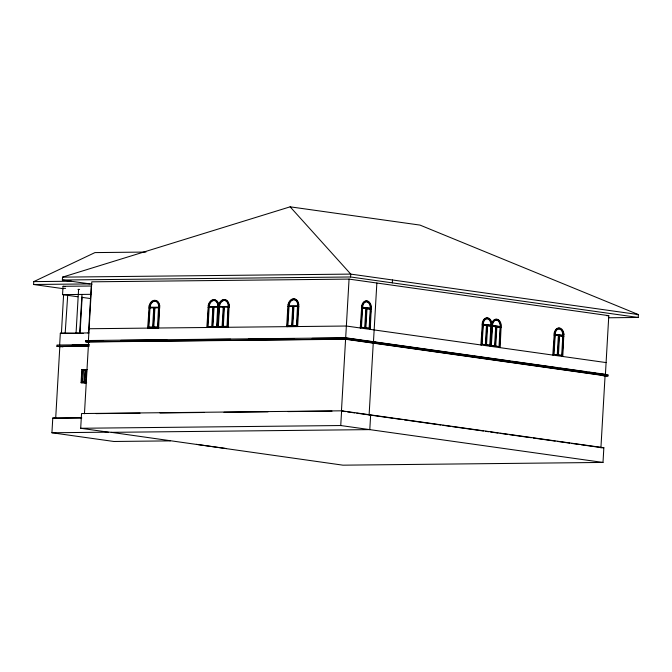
<?xml version="1.0" encoding="UTF-8"?>
<svg xmlns="http://www.w3.org/2000/svg" width="672" height="672" viewBox="0 0 672 672"><rect width="100%" height="100%" fill="white"/><g stroke="black" fill="none" stroke-linecap="round" stroke-linejoin="round"><path stroke-width="1.01" d="M63.412 288.7L33.6 284.5L33.768 281.618L94.945 252.596L145.95 252.059M170.318 440.882L113.896 441.479L51.929 432.76L52.777 418.043L81.236 417.749M60.354 346.752L56.91 346.273L56.986 345.038L89.376 344.694M92.022 284.189L62.362 280.014L62.53 277.133L290.136 206.825L420.008 225.095L638.4 314.58L638.232 317.461L608.891 317.772M59.64 345.198L60.329 333.22L89.015 332.926M77.868 296.78L62.555 294.63L63.034 286.306L91.249 286.012L88.544 332.926L87.923 332.959M81.816 417.95L55.692 418.228L59.833 346.45L62.95 346.886M63.596 294.655L61.412 333.329M67.721 294.907L65.159 333.598M75.583 333.228L76.062 333.052L78.582 289.397L79.598 289.422M79.624 333.43L81.942 294.941M80.044 333.404L82.135 297.083M85.579 369.55L84.823 382.687L85.932 382.847L81.077 382.729L81.833 369.592L87.41 369.533M82.387 370.39L81.715 381.914L85.974 382.04L86.638 370.507L82.387 370.39L85.193 370.524M82.295 380.864L82.412 378.84M82.824 382.074L83.488 370.541M108.352 432.163L80.69 428.274L81.539 413.557L341.594 410.819L603.851 447.728L603.002 462.437L342.938 465.175L109.889 432.146L51.929 432.76M89.082 342.266L85.68 341.788L85.747 340.553L345.803 337.814L608.059 374.716L607.984 375.95L604.842 375.984M85.655 377.244L85.764 375.32M84.454 413.742L88.595 341.964M148.243 328.112L147.689 328.037L149.243 305.458A6.905 5.09 -82 0 1 154.484 300.308A6.905 5.09 -82 0 1 159.13 305.357L159.23 307.818L148.865 307.927L149.999 307.994L148.882 327.298L153.182 327.256M148.336 327.222L149.73 305.634A6.208 4.578 -82 0 1 154.442 301.006A6.208 4.578 -82 0 1 158.617 305.542L157.534 327.13L148.336 327.222L148.882 327.298M152.628 327.18L153.737 307.877L154.291 307.952M153.796 327.247L154.904 307.944L154.35 307.868L153.241 327.172L157.231 327.214M153.695 300.636A6.905 5.09 -82 0 1 159.684 305.432L158.634 328.003L158.088 327.928L159.247 307.818M207.388 327.491L206.833 327.407L208.396 304.836A6.905 5.09 -82 0 1 213.629 299.687A6.905 5.09 -82 0 1 218.274 304.727L217.232 327.298M212.327 326.634L207.48 326.6L208.631 306.608L218.383 306.592M208.034 326.676L209.143 307.373L208.589 307.297M211.772 326.558L212.89 307.255L214.049 307.322L212.94 326.626L216.376 326.592M212.562 322.568L212.797 318.503M213.259 310.38L213.377 308.347M213.503 307.247L212.386 326.55L212.94 326.626M220.786 301.711A6.905 5.09 -82 0 1 229.169 304.702L228.127 327.272L227.573 327.188L228.614 304.618A6.905 5.09 -82 0 0 223.969 299.578A6.905 5.09 -82 0 0 218.728 304.727L217.174 327.298L217.787 327.382M223.28 326.516L224.389 307.213L223.835 307.138L222.667 326.525L217.82 326.491L219.223 304.903A6.208 4.578 -82 0 1 223.927 300.275A6.208 4.578 -82 0 1 228.11 304.802L227.018 326.399L227.573 326.474L222.726 326.441M218.072 322.35L218.19 320.342M218.711 311.296L218.887 308.28M218.375 326.567L219.484 307.264L218.375 307.196M223.222 307.146L222.113 326.449L222.667 326.525M293.177 308.524L293.294 306.491L292.74 306.415L291.631 325.718L292.177 325.794L287.33 325.76L296.537 325.66L297.62 304.072A6.208 4.578 -82 0 0 293.446 299.544A6.208 4.578 -82 0 0 288.733 304.172L287.246 326.651L286.692 326.567L287.851 306.466M287.885 325.836L289.002 306.533L288.448 306.457M292.53 319.696L292.706 316.646M292.79 325.786L293.908 306.482L293.353 306.407L292.244 325.71L297.091 325.744M297.209 323.711L297.436 319.645M297.906 311.514L298.141 307.457M297.083 326.458L298.133 303.887A6.905 5.09 -82 0 0 293.479 298.847A6.905 5.09 -82 0 0 288.246 303.996L287.86 306.466L298.796 306.432L297.637 326.542L286.692 326.567M345.542 411.608L341.443 411.037L345.584 339.259L87.058 341.981M362.141 340.318L345.668 338.008L349.062 279.107L91.795 281.82L88.402 340.712L103.043 340.561M603.002 462.437L340.746 425.536L341.594 410.819M607.984 375.95L345.736 339.049L345.803 337.814M638.232 317.461L350.582 276.982L350.75 274.1L290.136 206.825M370.7 306.692A6.905 4.637 89.4 0 0 366.542 300.972A6.905 4.637 89.4 0 0 361.788 305.441L360.251 327.978L360.864 327.978L362.401 305.432A6.905 4.637 89.4 0 1 367.156 300.964A6.905 4.637 89.4 0 1 371.314 306.692L370.247 329.297L369.634 329.297M362.603 307.255L361.452 327.247L369.751 328.415L370.86 306.802A6.208 4.166 89.4 0 0 367.114 301.661A6.208 4.166 89.4 0 0 362.838 305.676L362.603 307.255L370.902 308.423L364.064 307.558M370.868 309.112L366.383 308.574L366.996 308.566L365.879 327.869L364.711 327.802L365.828 308.498L362.922 308.087M365.795 318.73L365.971 315.689M365.324 327.793L366.442 308.49L365.828 308.498M369.751 328.415L369.138 328.423L370.255 309.12M369.751 327.289L369.978 323.266M370.448 315.227L370.675 311.203M111.275 432.34L369.793 429.618L370.642 414.91L369.113 414.926L373.246 343.148L374.783 343.132L374.85 341.897M376.858 283.021L373.456 341.914L448.014 352.405M392.33 282.862L392.498 279.972M488.351 318.352A6.905 4.637 89.4 0 0 482.42 322.417L480.883 344.954L481.496 344.954L483.034 322.409A6.905 4.637 89.4 0 1 487.788 317.94A6.905 4.637 89.4 0 1 491.946 323.669L490.879 346.273L490.123 346.256L490.241 344.249M482.084 344.224L483.47 322.652A6.208 4.166 89.4 0 1 487.746 318.637A6.208 4.166 89.4 0 1 491.484 323.778L490.384 345.391L481.471 344.232L490.384 345.391M485.344 344.778L486.461 325.475L482.588 324.929L483.202 324.92M487.628 325.542L486.511 344.845L485.898 344.854L487.074 325.466L486.461 325.475M489.77 345.4L490.888 326.096L487.981 325.685M490.644 337.21L490.871 333.186M490.787 337.226L490.904 335.219M490.736 346.248L492.265 323.711A6.905 4.637 89.4 0 1 497.02 319.242A6.905 4.637 89.4 0 1 501.186 324.962L500.111 347.567L499.498 347.575L500.724 325.08A6.208 4.166 89.4 0 0 496.978 319.939A6.208 4.166 89.4 0 0 492.71 323.954L491.324 345.526L499.624 346.693L495.13 346.156M495.692 326.768L496.306 326.768L495.197 346.072L494.584 346.072L495.692 326.768L491.82 326.222M495.743 346.147L496.86 326.844L496.247 326.852L500.732 327.39M499.01 346.693L500.119 327.398M560.263 328.474A6.905 4.637 89.4 0 0 554.333 332.539L552.796 355.076L553.409 355.068L554.946 332.531A6.905 4.637 89.4 0 1 559.692 328.062A6.905 4.637 89.4 0 1 563.858 333.782L562.792 356.387L562.178 356.395M562.296 355.513L553.997 354.346L555.383 332.774A6.208 4.166 89.4 0 1 559.658 328.759A6.208 4.166 89.4 0 1 563.396 333.9L562.296 355.513L557.81 354.976M559.532 335.664L558.424 354.967L557.256 354.892L558.365 335.588L554.492 335.051L555.106 335.042M557.869 354.892L558.978 335.588L558.365 335.588M561.683 355.513L562.792 336.218L559.894 335.807M562.64 348.356L562.867 344.333M602.465 447.535L600.928 447.552L605.069 375.774L344.198 339.066M349.062 279.107L608.798 315.664L605.405 374.556L598.156 373.54M482.622 324.24L491.534 325.399L482.622 324.24L482.857 322.661M491.61 323.996L491.652 323.719A6.905 4.637 89.4 0 1 499.556 321.72M554.534 334.362L563.447 335.521L554.534 334.362L554.77 332.783M64.05 288.355L65.587 288.338M77.969 289.439L78.582 289.397M62.53 277.133L350.75 274.1L638.4 314.58L636.3 314.605M62.362 280.014L350.582 276.982M33.768 281.618L71.383 281.224M33.6 284.5L90.031 283.912M62.555 294.63L90.77 294.328M159.239 307.213L149.486 307.23L150.041 307.306L150.284 305.71A6.208 4.578 -82 0 1 157.248 301.888M229.286 307.163L208.009 307.306L208.564 307.381L208.883 305.012A6.208 4.578 -82 0 1 213.587 300.384A6.208 4.578 -82 0 1 217.77 304.912L216.678 326.5L207.48 326.6M361.746 305.726L362.359 305.718M361.645 306.407L362.258 306.398M361.41 307.877L371.398 309.187M606.707 315.689L608.798 315.664M482.378 322.703L482.992 322.694M482.278 323.375L482.891 323.375M217.82 326.491L227.018 326.399M491.341 323.963L492.223 323.988M147.689 328.037L158.088 327.928M206.833 327.407L227.573 327.188M89.09 328.734L346.357 326.029L606.094 362.578M482.042 324.853L501.262 327.466M491.366 324.66L492.122 324.668M490.888 326.096L491.904 326.147M491.408 326.172L492.038 326.164M491.862 325.542L500.774 326.701L492.475 325.534M75.886 333.497L60.329 333.22M80.044 333.455L83.168 333.421M554.291 332.816L554.904 332.816M554.19 333.497L554.803 333.488M563.254 334.085L563.867 334.076M563.279 334.782L563.892 334.774M553.955 334.967L563.934 336.286L562.792 336.218M120.826 340.368L166.841 339.889M184.615 339.696L230.63 339.217M248.413 339.024L294.428 338.545M312.203 338.36L345.668 338.008M85.68 341.788L345.736 339.049M72.181 345.064L88.897 344.887M56.91 346.273L89.309 345.929M58.296 346.466L88.83 346.147M491.324 345.526L490.711 345.526L494.584 346.072M553.997 354.346L553.384 354.346L557.256 354.892M602.969 375.799L606.606 375.757M81.077 382.729L86.654 382.67M95.995 413.616L140.053 413.154M159.978 412.944L204.036 412.482M223.969 412.272L268.019 411.81M287.952 411.6L332.01 411.13M341.443 411.037L342.98 411.02M80.69 428.274L340.746 425.536M600.709 447.762L603.851 447.728M76.062 333.052L79.724 333.396M298.141 304.172L298.696 304.256M298.175 304.861L298.721 304.945M288.204 304.282L288.758 304.357M297.688 305.676L298.242 305.752L288.49 305.768L289.044 305.844L289.288 304.248A6.208 4.578 -82 0 1 296.251 300.426M288.095 304.97L288.649 305.046M297.646 306.356L298.2 306.44M228.631 304.903L229.186 304.987M228.656 305.592L229.211 305.676M228.169 306.407L228.724 306.482L218.971 306.499L219.526 306.575L219.778 304.979A6.208 4.578 -82 0 1 227.632 302.131M228.136 307.096L228.682 307.171M208.345 305.122L208.9 305.197M208.236 305.81L208.79 305.886M218.333 307.196L218.904 307.272M360.839 327.256L364.711 327.802M365.266 327.877L369.138 328.423M208.631 306.608L209.185 306.684L209.437 305.088A6.208 4.578 -82 0 1 215.317 300.661M63.034 286.306L65.075 286.591M159.692 305.718L159.138 305.642A6.208 4.578 -82 0 0 158.802 304.13M159.172 306.323L159.726 306.407M149.201 305.743L149.755 305.819M149.092 306.432L149.646 306.508M158.642 307.826L159.802 307.894M81.976 297.36L90.216 298.519M364.199 340.612L372.431 341.771M450.08 352.699L471.828 355.757M473.894 356.051L510.14 361.15M512.207 361.444L548.453 366.542M550.519 366.836L557.768 367.853M559.843 368.147L586.765 371.935M588.832 372.221L596.081 373.246M85.747 340.553L88.822 340.981M81.833 369.592L86.688 369.709L84.983 369.558L84.227 382.696L85.327 382.847M347.592 411.902L354.766 412.91M356.815 413.196L369.113 414.926M370.146 415.069L393.019 418.295M395.102 418.58L402.377 419.605M404.452 419.899L440.84 425.023M442.915 425.317L450.198 426.334M452.273 426.628L483.462 431.021M485.537 431.315L488.662 431.752M490.736 432.046L498.011 433.07M500.094 433.356L507.368 434.381M509.452 434.675L531.283 437.749M533.358 438.043L555.19 441.118M557.273 441.403L569.747 443.159M571.822 443.453L579.096 444.478M581.179 444.772L600.928 447.552M54.306 418.034L55.692 418.228M52.777 418.043L54.709 418.32M196.417 444.326L226.573 448.568M298.788 306.432L298.687 303.971A6.905 5.09 -82 0 0 291.421 299.872M562.834 335.53L562.783 333.908A6.208 4.166 89.4 0 0 556.004 330.162M500.161 326.71L500.111 325.088A6.208 4.166 89.4 0 0 493.324 321.342M490.921 325.408L490.871 323.786A6.208 4.166 89.4 0 0 484.092 320.04M370.289 308.431L370.247 306.81A6.208 4.166 89.4 0 0 366.5 301.669A6.208 4.166 89.4 0 0 362.225 305.684M490.316 320.426A6.905 4.637 89.4 0 1 490.972 321.947M562.229 330.54A6.905 4.637 89.4 0 1 562.884 332.069M210.445 301.82A6.905 5.09 -82 0 1 218.828 304.811M208.942 304.912A6.905 5.09 -82 0 1 209.555 303.248M151.301 302.442A6.905 5.09 -82 0 1 152.426 301.333M216.392 301.266A6.208 4.578 -82 0 1 217.291 302.232M217.946 303.509A6.208 4.578 -82 0 1 218.324 304.996M297.805 302.669A6.208 4.578 -82 0 1 298.175 304.156"/></g></svg>
